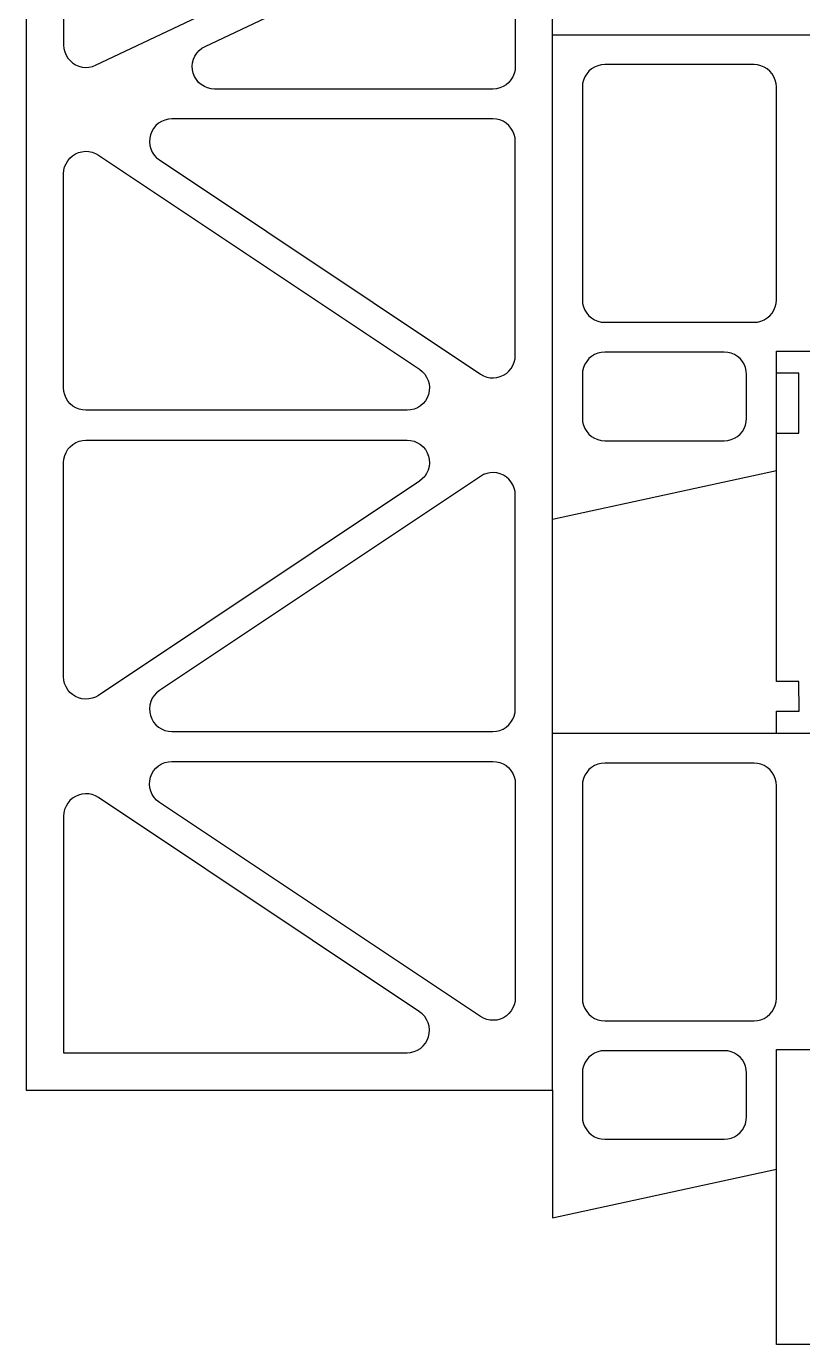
# Model space of a CAD drawing. Header units: millimetres. Extents: x 13 to 476, y 24 to 408.
# Drawn here: x 12.7 to 116.7, y 23.5 to 200.2 of the extents above; entities that cross this region are included whole.
import ezdxf

# ---------------------------------------------------------------- set-up
doc = ezdxf.new("R2010")
doc.units = ezdxf.units.MM
doc.header["$MEASUREMENT"] = 0
doc.layers.add('0.35 finer', color=7, linetype='Continuous')

msp = doc.modelspace()

# ---------------------------------------------------------------- linework, layer by layer
at = {"layer": '0.35 finer'}
for p, q in [((12.66, 408.04), (12.66, 57.63)), ((17.66, 221.45), (17.66, 197.68)), ((83.22, 57.63), (83.22, 220.15)), ((21.95, 194.97), (65.76, 215.72)), ((36.62, 197.49), (73.93, 215.16)), ((78.22, 212.45), (78.22, 194.78)), ((83.22, 199.06), (298.23, 199.06)), ((17.66, 197.68), (17.7, 197.22)), ((17.7, 197.22), (17.81, 196.77)), ((17.81, 196.77), (17.98, 196.34)), ((17.98, 196.34), (18.22, 195.94)), ((35.07, 195.77), (35.26, 196.2)), ((35.26, 196.2), (35.52, 196.6)), ((35.52, 196.6), (35.84, 196.96)), ((35.84, 196.96), (36.21, 197.26)), ((36.21, 197.26), (36.62, 197.49)), ((18.22, 195.94), (18.52, 195.59)), ((18.52, 195.59), (18.87, 195.28)), ((18.87, 195.28), (19.26, 195.03)), ((19.26, 195.03), (19.69, 194.85)), ((19.69, 194.85), (20.13, 194.73)), ((20.13, 194.73), (20.6, 194.68)), ((20.6, 194.68), (21.06, 194.71)), ((21.06, 194.71), (21.51, 194.81)), ((21.51, 194.81), (21.95, 194.97)), ((34.9, 194.83), (34.95, 195.31)), ((34.93, 194.36), (34.9, 194.83)), ((35.04, 193.89), (34.93, 194.36)), ((34.95, 195.31), (35.07, 195.77)), ((78.22, 194.78), (78.18, 194.31)), ((88.45, 194.49), (88.09, 194.18)), ((88.85, 194.73), (88.45, 194.49)), ((89.29, 194.91), (88.85, 194.73)), ((89.75, 195.02), (89.29, 194.91)), ((90.22, 195.06), (89.75, 195.02)), ((110.23, 195.06), (90.22, 195.06)), ((110.7, 195.02), (110.23, 195.06)), ((111.16, 194.91), (110.7, 195.02)), ((111.59, 194.73), (111.16, 194.91)), ((111.99, 194.49), (111.59, 194.73)), ((112.35, 194.18), (111.99, 194.49)), ((35.21, 193.45), (35.04, 193.89)), ((35.46, 193.04), (35.21, 193.45)), ((35.76, 192.68), (35.46, 193.04)), ((36.12, 192.37), (35.76, 192.68)), ((77.34, 192.66), (76.98, 192.36)), ((77.64, 193.02), (77.34, 192.66)), ((77.89, 193.42), (77.64, 193.02)), ((78.07, 193.86), (77.89, 193.42)), ((78.18, 194.31), (78.07, 193.86)), ((87.36, 192.99), (87.25, 192.53)), ((87.54, 193.42), (87.36, 192.99)), ((87.79, 193.82), (87.54, 193.42)), ((88.09, 194.18), (87.79, 193.82)), ((112.66, 193.82), (112.35, 194.18)), ((112.9, 193.42), (112.66, 193.82)), ((113.08, 192.99), (112.9, 193.42)), ((113.19, 192.53), (113.08, 192.99)), ((36.53, 192.12), (36.12, 192.37)), ((36.97, 191.93), (36.53, 192.12)), ((37.43, 191.82), (36.97, 191.93)), ((37.9, 191.78), (37.43, 191.82)), ((75.22, 191.78), (37.9, 191.78)), ((75.69, 191.82), (75.22, 191.78)), ((76.14, 191.93), (75.69, 191.82)), ((76.58, 192.11), (76.14, 191.93)), ((76.98, 192.36), (76.58, 192.11)), ((87.25, 192.53), (87.22, 192.06)), ((87.22, 192.06), (87.22, 163.52)), ((113.23, 192.06), (113.19, 192.53)), ((113.23, 163.52), (113.23, 192.06)), ((30.79, 187.45), (30.38, 187.19)), ((31.23, 187.63), (30.79, 187.45)), ((31.7, 187.74), (31.23, 187.63)), ((32.17, 187.78), (31.7, 187.74)), ((75.22, 187.78), (32.17, 187.78)), ((75.69, 187.75), (75.22, 187.78)), ((76.14, 187.64), (75.69, 187.75)), ((76.58, 187.46), (76.14, 187.64)), ((76.98, 187.21), (76.58, 187.46)), ((29.3, 185.65), (29.2, 185.19)), ((29.48, 186.1), (29.3, 185.65)), ((29.72, 186.51), (29.48, 186.1)), ((30.02, 186.88), (29.72, 186.51)), ((30.38, 187.19), (30.02, 186.88)), ((77.34, 186.9), (76.98, 187.21)), ((77.64, 186.55), (77.34, 186.9)), ((77.89, 186.14), (77.64, 186.55)), ((78.07, 185.71), (77.89, 186.14)), ((78.18, 185.25), (78.07, 185.71)), ((29.2, 185.19), (29.17, 184.71)), ((29.17, 184.71), (29.22, 184.23)), ((29.22, 184.23), (29.35, 183.77)), ((29.35, 183.77), (29.54, 183.33)), ((78.22, 184.78), (78.18, 185.25)), ((78.22, 156.08), (78.22, 184.78)), ((17.98, 181.78), (18.22, 182.17)), ((18.22, 182.17), (18.51, 182.53)), ((18.51, 182.53), (18.86, 182.83)), ((18.86, 182.83), (19.25, 183.08)), ((19.25, 183.08), (19.67, 183.27)), ((19.67, 183.27), (20.12, 183.39)), ((20.12, 183.39), (20.58, 183.44)), ((20.58, 183.44), (21.04, 183.41)), ((21.04, 183.41), (21.49, 183.32)), ((21.49, 183.32), (21.92, 183.16)), ((21.92, 183.16), (22.33, 182.93)), ((22.33, 182.93), (65.37, 154.23)), ((29.54, 183.33), (29.81, 182.94)), ((29.81, 182.94), (30.13, 182.58)), ((30.13, 182.58), (30.51, 182.29)), ((30.51, 182.29), (73.55, 153.58)), ((17.66, 180.44), (17.7, 180.9)), ((17.66, 151.73), (17.66, 180.44)), ((17.7, 180.9), (17.8, 181.35)), ((17.8, 181.35), (17.98, 181.78)), ((87.22, 163.52), (87.25, 163.05)), ((87.25, 163.05), (87.36, 162.6)), ((87.36, 162.6), (87.54, 162.16)), ((112.9, 162.16), (113.08, 162.6)), ((113.08, 162.6), (113.19, 163.05)), ((113.19, 163.05), (113.23, 163.52)), ((87.54, 162.16), (87.79, 161.76)), ((87.79, 161.76), (88.09, 161.4)), ((88.09, 161.4), (88.45, 161.1)), ((88.45, 161.1), (88.85, 160.85)), ((88.85, 160.85), (89.29, 160.67)), ((111.16, 160.67), (111.59, 160.85)), ((111.59, 160.85), (111.99, 161.1)), ((111.99, 161.1), (112.35, 161.4)), ((112.35, 161.4), (112.66, 161.76)), ((112.66, 161.76), (112.9, 162.16)), ((89.29, 160.67), (89.75, 160.56)), ((89.75, 160.56), (90.22, 160.52)), ((90.22, 160.52), (110.23, 160.52)), ((110.23, 160.52), (110.7, 160.56)), ((110.7, 160.56), (111.16, 160.67)), ((78.07, 155.17), (78.18, 155.62)), ((78.18, 155.62), (78.22, 156.08)), ((88.09, 155.65), (87.79, 155.29)), ((88.45, 155.95), (88.09, 155.65)), ((88.85, 156.2), (88.45, 155.95)), ((89.29, 156.38), (88.85, 156.2)), ((89.75, 156.49), (89.29, 156.38)), ((90.22, 156.52), (89.75, 156.49)), ((106.23, 156.52), (90.22, 156.52)), ((106.7, 156.49), (106.23, 156.52)), ((107.16, 156.38), (106.7, 156.49)), ((107.59, 156.2), (107.16, 156.38)), ((107.99, 155.95), (107.59, 156.2)), ((108.35, 155.65), (107.99, 155.95)), ((108.66, 155.29), (108.35, 155.65)), ((113.23, 156.65), (176.35, 156.66)), ((113.23, 153.69), (113.23, 156.65)), ((113.23, 140.66), (113.23, 156.52)), ((65.37, 154.23), (65.75, 153.93)), ((65.75, 153.93), (66.07, 153.58)), ((77.02, 153.68), (77.37, 153.99)), ((77.37, 153.99), (77.66, 154.34)), ((77.66, 154.34), (77.9, 154.74)), ((77.9, 154.74), (78.07, 155.17)), ((87.25, 153.99), (87.22, 153.52)), ((87.36, 154.45), (87.25, 153.99)), ((87.54, 154.89), (87.36, 154.45)), ((87.79, 155.29), (87.54, 154.89)), ((108.9, 154.89), (108.66, 155.29)), ((109.08, 154.45), (108.9, 154.89)), ((109.19, 153.99), (109.08, 154.45)), ((109.23, 153.52), (109.19, 153.99)), ((116.25, 153.7), (113.23, 153.69)), ((116.23, 145.68), (116.25, 153.7)), ((66.07, 153.58), (66.33, 153.18)), ((66.33, 153.18), (66.53, 152.74)), ((66.53, 152.74), (66.66, 152.28)), ((66.66, 152.28), (66.71, 151.81)), ((73.55, 153.58), (73.95, 153.35)), ((73.95, 153.35), (74.39, 153.19)), ((74.39, 153.19), (74.84, 153.1)), ((74.84, 153.1), (75.3, 153.08)), ((75.3, 153.08), (75.76, 153.13)), ((75.76, 153.13), (76.21, 153.25)), ((76.21, 153.25), (76.63, 153.43)), ((76.63, 153.43), (77.02, 153.68)), ((87.22, 153.52), (87.22, 147.66)), ((109.23, 147.66), (109.23, 153.52)), ((17.7, 151.26), (17.66, 151.73)), ((17.81, 150.8), (17.7, 151.26)), ((17.99, 150.37), (17.81, 150.8)), ((18.24, 149.97), (17.99, 150.37)), ((66.4, 150.42), (66.16, 150.01)), ((66.58, 150.86), (66.4, 150.42)), ((66.68, 151.33), (66.58, 150.86)), ((66.71, 151.81), (66.68, 151.33)), ((18.54, 149.61), (18.24, 149.97)), ((18.9, 149.3), (18.54, 149.61)), ((19.3, 149.06), (18.9, 149.3)), ((19.74, 148.88), (19.3, 149.06)), ((20.19, 148.77), (19.74, 148.88)), ((20.66, 148.73), (20.19, 148.77)), ((63.71, 148.73), (20.66, 148.73)), ((64.18, 148.77), (63.71, 148.73)), ((64.65, 148.88), (64.18, 148.77)), ((65.09, 149.07), (64.65, 148.88)), ((65.49, 149.32), (65.09, 149.07)), ((65.85, 149.64), (65.49, 149.32)), ((66.16, 150.01), (65.85, 149.64)), ((87.22, 147.66), (87.25, 147.2)), ((87.25, 147.2), (87.36, 146.74)), ((87.36, 146.74), (87.54, 146.3)), ((108.9, 146.3), (109.08, 146.74)), ((109.08, 146.74), (109.19, 147.2)), ((109.19, 147.2), (109.23, 147.66)), ((87.54, 146.3), (87.79, 145.9)), ((87.79, 145.9), (88.09, 145.54)), ((88.09, 145.54), (88.45, 145.24)), ((88.45, 145.24), (88.85, 144.99)), ((88.85, 144.99), (89.29, 144.81)), ((107.16, 144.81), (107.59, 144.99)), ((107.59, 144.99), (107.99, 145.24)), ((107.99, 145.24), (108.35, 145.54)), ((108.35, 145.54), (108.66, 145.9)), ((108.66, 145.9), (108.9, 146.3)), ((113.23, 145.68), (116.23, 145.68)), ((113.24, 112.4), (113.23, 145.68)), ((17.99, 143.09), (18.24, 143.5)), ((18.24, 143.5), (18.54, 143.85)), ((18.54, 143.85), (18.9, 144.16)), ((18.9, 144.16), (19.3, 144.4)), ((19.3, 144.4), (19.74, 144.58)), ((19.74, 144.58), (20.19, 144.69)), ((20.19, 144.69), (20.66, 144.73)), ((20.66, 144.73), (63.71, 144.73)), ((63.71, 144.73), (64.18, 144.69)), ((64.18, 144.69), (64.65, 144.58)), ((64.65, 144.58), (65.09, 144.39)), ((65.09, 144.39), (65.49, 144.14)), ((65.49, 144.14), (65.85, 143.83)), ((65.85, 143.83), (66.16, 143.46)), ((66.16, 143.46), (66.4, 143.05)), ((89.29, 144.81), (89.75, 144.7)), ((89.75, 144.7), (90.22, 144.66)), ((90.22, 144.66), (106.23, 144.66)), ((106.23, 144.66), (106.7, 144.7)), ((106.7, 144.7), (107.16, 144.81)), ((17.66, 141.73), (17.7, 142.2)), ((17.66, 113.03), (17.66, 141.73)), ((17.7, 142.2), (17.81, 142.66)), ((17.81, 142.66), (17.99, 143.09)), ((66.4, 143.05), (66.58, 142.6)), ((66.58, 142.6), (66.68, 142.13)), ((66.71, 141.66), (66.66, 141.18)), ((66.68, 142.13), (66.71, 141.66)), ((73.55, 139.88), (30.51, 111.18)), ((66.07, 139.88), (65.75, 139.53)), ((66.33, 140.28), (66.07, 139.88)), ((66.53, 140.72), (66.33, 140.28)), ((66.66, 141.18), (66.53, 140.72)), ((73.95, 140.11), (73.55, 139.88)), ((74.39, 140.27), (73.95, 140.11)), ((74.84, 140.36), (74.39, 140.27)), ((75.3, 140.39), (74.84, 140.36)), ((75.76, 140.34), (75.3, 140.39)), ((76.21, 140.22), (75.76, 140.34)), ((76.63, 140.03), (76.21, 140.22)), ((77.02, 139.78), (76.63, 140.03)), ((77.37, 139.48), (77.02, 139.78)), ((83.22, 134.15), (113.23, 140.66)), ((65.37, 139.24), (22.33, 110.53)), ((65.75, 139.53), (65.37, 139.24)), ((77.66, 139.12), (77.37, 139.48)), ((77.9, 138.73), (77.66, 139.12)), ((78.07, 138.3), (77.9, 138.73)), ((78.18, 137.85), (78.07, 138.3)), ((78.22, 137.39), (78.18, 137.85)), ((78.22, 108.68), (78.22, 137.39)), ((17.7, 112.56), (17.66, 113.03)), ((17.8, 112.11), (17.7, 112.56)), ((17.98, 111.69), (17.8, 112.11)), ((18.22, 111.29), (17.98, 111.69)), ((116.24, 112.4), (113.24, 112.4)), ((116.26, 108.41), (116.24, 112.4)), ((18.51, 110.93), (18.22, 111.29)), ((18.86, 110.63), (18.51, 110.93)), ((19.25, 110.38), (18.86, 110.63)), ((19.67, 110.19), (19.25, 110.38)), ((20.12, 110.08), (19.67, 110.19)), ((20.58, 110.03), (20.12, 110.08)), ((21.04, 110.05), (20.58, 110.03)), ((21.49, 110.14), (21.04, 110.05)), ((21.92, 110.3), (21.49, 110.14)), ((22.33, 110.53), (21.92, 110.3)), ((29.35, 109.69), (29.22, 109.23)), ((29.54, 110.13), (29.35, 109.69)), ((29.81, 110.53), (29.54, 110.13)), ((30.13, 110.88), (29.81, 110.53)), ((30.51, 111.18), (30.13, 110.88)), ((29.22, 109.23), (29.17, 108.76)), ((29.17, 108.76), (29.2, 108.28)), ((29.2, 108.28), (29.3, 107.81)), ((29.3, 107.81), (29.48, 107.37)), ((78.07, 107.75), (78.18, 108.21)), ((78.18, 108.21), (78.22, 108.68)), ((113.23, 108.4), (116.26, 108.41)), ((113.23, 105.44), (113.23, 108.4)), ((29.48, 107.37), (29.72, 106.95)), ((29.72, 106.95), (30.02, 106.59)), ((30.02, 106.59), (30.38, 106.27)), ((30.38, 106.27), (30.79, 106.02)), ((30.79, 106.02), (31.23, 105.83)), ((76.14, 105.83), (76.58, 106.01)), ((76.58, 106.01), (76.98, 106.25)), ((76.98, 106.25), (77.34, 106.56)), ((77.34, 106.56), (77.64, 106.92)), ((77.64, 106.92), (77.89, 107.32)), ((77.89, 107.32), (78.07, 107.75)), ((31.23, 105.83), (31.7, 105.72)), ((31.7, 105.72), (32.17, 105.68)), ((32.17, 105.68), (75.22, 105.68)), ((75.22, 105.68), (75.69, 105.72)), ((75.69, 105.72), (76.14, 105.83)), ((83.22, 105.44), (298.23, 105.44)), ((29.72, 100.41), (30.02, 100.78)), ((30.02, 100.78), (30.38, 101.09)), ((30.38, 101.09), (30.79, 101.34)), ((30.79, 101.34), (31.23, 101.53)), ((31.23, 101.53), (31.7, 101.64)), ((31.7, 101.64), (32.17, 101.68)), ((32.17, 101.68), (75.22, 101.68)), ((75.22, 101.68), (75.69, 101.64)), ((75.69, 101.64), (76.14, 101.53)), ((76.14, 101.53), (76.58, 101.35)), ((76.58, 101.35), (76.98, 101.11)), ((76.98, 101.11), (77.34, 100.8)), ((77.34, 100.8), (77.64, 100.44)), ((88.45, 100.87), (88.09, 100.57)), ((88.85, 101.12), (88.45, 100.87)), ((89.29, 101.3), (88.85, 101.12)), ((89.75, 101.41), (89.29, 101.3)), ((90.22, 101.44), (89.75, 101.41)), ((110.23, 101.44), (90.22, 101.44)), ((110.7, 101.41), (110.23, 101.44)), ((111.16, 101.3), (110.7, 101.41)), ((111.59, 101.12), (111.16, 101.3)), ((111.99, 100.87), (111.59, 101.12)), ((112.35, 100.57), (111.99, 100.87)), ((29.17, 98.61), (29.2, 99.08)), ((29.2, 99.08), (29.3, 99.55)), ((29.3, 99.55), (29.48, 100)), ((29.48, 100), (29.72, 100.41)), ((77.64, 100.44), (77.89, 100.04)), ((77.89, 100.04), (78.07, 99.61)), ((78.07, 99.61), (78.18, 99.15)), ((78.18, 99.15), (78.22, 98.68)), ((87.36, 99.37), (87.25, 98.91)), ((87.54, 99.81), (87.36, 99.37)), ((87.79, 100.21), (87.54, 99.81)), ((88.09, 100.57), (87.79, 100.21)), ((112.66, 100.21), (112.35, 100.57)), ((112.9, 99.81), (112.66, 100.21)), ((113.08, 99.37), (112.9, 99.81)), ((113.19, 98.91), (113.08, 99.37)), ((19.67, 97.17), (19.25, 96.98)), ((20.12, 97.29), (19.67, 97.17)), ((20.58, 97.34), (20.12, 97.29)), ((21.04, 97.31), (20.58, 97.34)), ((21.49, 97.22), (21.04, 97.31)), ((21.92, 97.06), (21.49, 97.22)), ((29.22, 98.13), (29.17, 98.61)), ((29.35, 97.67), (29.22, 98.13)), ((29.54, 97.23), (29.35, 97.67)), ((29.81, 96.83), (29.54, 97.23)), ((78.22, 98.68), (78.22, 69.97)), ((87.25, 98.91), (87.22, 98.44)), ((87.22, 98.44), (87.22, 69.91)), ((113.23, 98.44), (113.19, 98.91)), ((113.23, 69.91), (113.23, 98.44)), ((17.98, 95.68), (17.8, 95.25)), ((18.22, 96.07), (17.98, 95.68)), ((18.51, 96.43), (18.22, 96.07)), ((18.86, 96.73), (18.51, 96.43)), ((19.25, 96.98), (18.86, 96.73)), ((22.33, 96.83), (21.92, 97.06)), ((65.37, 68.13), (22.33, 96.83)), ((30.13, 96.48), (29.81, 96.83)), ((30.51, 96.18), (30.13, 96.48)), ((73.55, 67.48), (30.51, 96.18)), ((17.7, 94.8), (17.66, 94.34)), ((17.66, 94.34), (17.66, 62.63)), ((17.8, 95.25), (17.7, 94.8)), ((78.07, 69.06), (77.9, 68.64)), ((78.18, 69.51), (78.07, 69.06)), ((78.22, 69.97), (78.18, 69.51)), ((87.22, 69.91), (87.25, 69.44)), ((87.25, 69.44), (87.36, 68.98)), ((87.36, 68.98), (87.54, 68.55)), ((112.9, 68.55), (113.08, 68.98)), ((113.08, 68.98), (113.19, 69.44)), ((113.19, 69.44), (113.23, 69.91)), ((65.75, 67.83), (65.37, 68.13)), ((66.07, 67.48), (65.75, 67.83)), ((66.33, 67.08), (66.07, 67.48)), ((73.95, 67.25), (73.55, 67.48)), ((74.39, 67.09), (73.95, 67.25)), ((76.21, 67.14), (75.76, 67.02)), ((76.63, 67.33), (76.21, 67.14)), ((77.02, 67.58), (76.63, 67.33)), ((77.37, 67.88), (77.02, 67.58)), ((77.66, 68.24), (77.37, 67.88)), ((77.9, 68.64), (77.66, 68.24)), ((87.54, 68.55), (87.79, 68.14)), ((87.79, 68.14), (88.09, 67.79)), ((88.09, 67.79), (88.45, 67.48)), ((88.45, 67.48), (88.85, 67.23)), ((88.85, 67.23), (89.29, 67.05)), ((111.16, 67.05), (111.59, 67.23)), ((111.59, 67.23), (111.99, 67.48)), ((111.99, 67.48), (112.35, 67.79)), ((112.35, 67.79), (112.66, 68.14)), ((112.66, 68.14), (112.9, 68.55)), ((66.53, 66.64), (66.33, 67.08)), ((66.66, 66.18), (66.53, 66.64)), ((66.71, 65.71), (66.66, 66.18)), ((66.68, 65.23), (66.71, 65.71)), ((74.84, 67), (74.39, 67.09)), ((75.3, 66.98), (74.84, 67)), ((75.76, 67.02), (75.3, 66.98)), ((89.29, 67.05), (89.75, 66.94)), ((89.75, 66.94), (90.22, 66.91)), ((90.22, 66.91), (110.23, 66.91)), ((110.23, 66.91), (110.7, 66.94)), ((110.7, 66.94), (111.16, 67.05)), ((65.85, 63.54), (66.16, 63.9)), ((66.16, 63.9), (66.4, 64.31)), ((66.4, 64.31), (66.58, 64.76)), ((66.58, 64.76), (66.68, 65.23)), ((17.66, 62.63), (63.71, 62.63)), ((63.71, 62.63), (64.18, 62.67)), ((64.18, 62.67), (64.65, 62.78)), ((64.65, 62.78), (65.09, 62.97)), ((65.09, 62.97), (65.49, 63.22)), ((65.49, 63.22), (65.85, 63.54)), ((88.09, 62.03), (87.79, 61.67)), ((88.45, 62.33), (88.09, 62.03)), ((88.85, 62.58), (88.45, 62.33)), ((89.29, 62.76), (88.85, 62.58)), ((89.75, 62.87), (89.29, 62.76)), ((90.22, 62.91), (89.75, 62.87)), ((106.23, 62.91), (90.22, 62.91)), ((106.7, 62.87), (106.23, 62.91)), ((107.16, 62.76), (106.7, 62.87)), ((107.59, 62.58), (107.16, 62.76)), ((107.99, 62.33), (107.59, 62.58)), ((108.35, 62.03), (107.99, 62.33)), ((108.66, 61.67), (108.35, 62.03)), ((113.23, 23.52), (113.23, 63.05)), ((113.23, 63.05), (170.23, 63.05)), ((87.25, 60.38), (87.22, 59.91)), ((87.36, 60.83), (87.25, 60.38)), ((87.54, 61.27), (87.36, 60.83)), ((87.79, 61.67), (87.54, 61.27)), ((108.9, 61.27), (108.66, 61.67)), ((109.08, 60.83), (108.9, 61.27)), ((109.19, 60.38), (109.08, 60.83)), ((109.23, 59.91), (109.19, 60.38)), ((87.22, 59.91), (87.22, 54.05)), ((109.23, 54.05), (109.23, 59.91)), ((12.66, 57.63), (83.22, 57.63)), ((83.22, 57.63), (83.22, 40.53)), ((87.22, 54.05), (87.25, 53.58)), ((87.25, 53.58), (87.36, 53.12)), ((87.36, 53.12), (87.54, 52.69)), ((108.9, 52.69), (109.08, 53.12)), ((109.08, 53.12), (109.19, 53.58)), ((109.19, 53.58), (109.23, 54.05)), ((87.54, 52.69), (87.79, 52.28)), ((87.79, 52.28), (88.09, 51.93)), ((88.09, 51.93), (88.45, 51.62)), ((88.45, 51.62), (88.85, 51.37)), ((88.85, 51.37), (89.29, 51.19)), ((107.16, 51.19), (107.59, 51.37)), ((107.59, 51.37), (107.99, 51.62)), ((107.99, 51.62), (108.35, 51.93)), ((108.35, 51.93), (108.66, 52.28)), ((108.66, 52.28), (108.9, 52.69)), ((89.29, 51.19), (89.75, 51.08)), ((89.75, 51.08), (90.22, 51.05)), ((90.22, 51.05), (106.23, 51.05)), ((106.23, 51.05), (106.7, 51.08)), ((106.7, 51.08), (107.16, 51.19)), ((83.22, 40.53), (113.23, 47.05)), ((170.23, 23.52), (113.23, 23.52))]:
    msp.add_line(p, q, dxfattribs=at)

doc.saveas('drawing.dxf')
